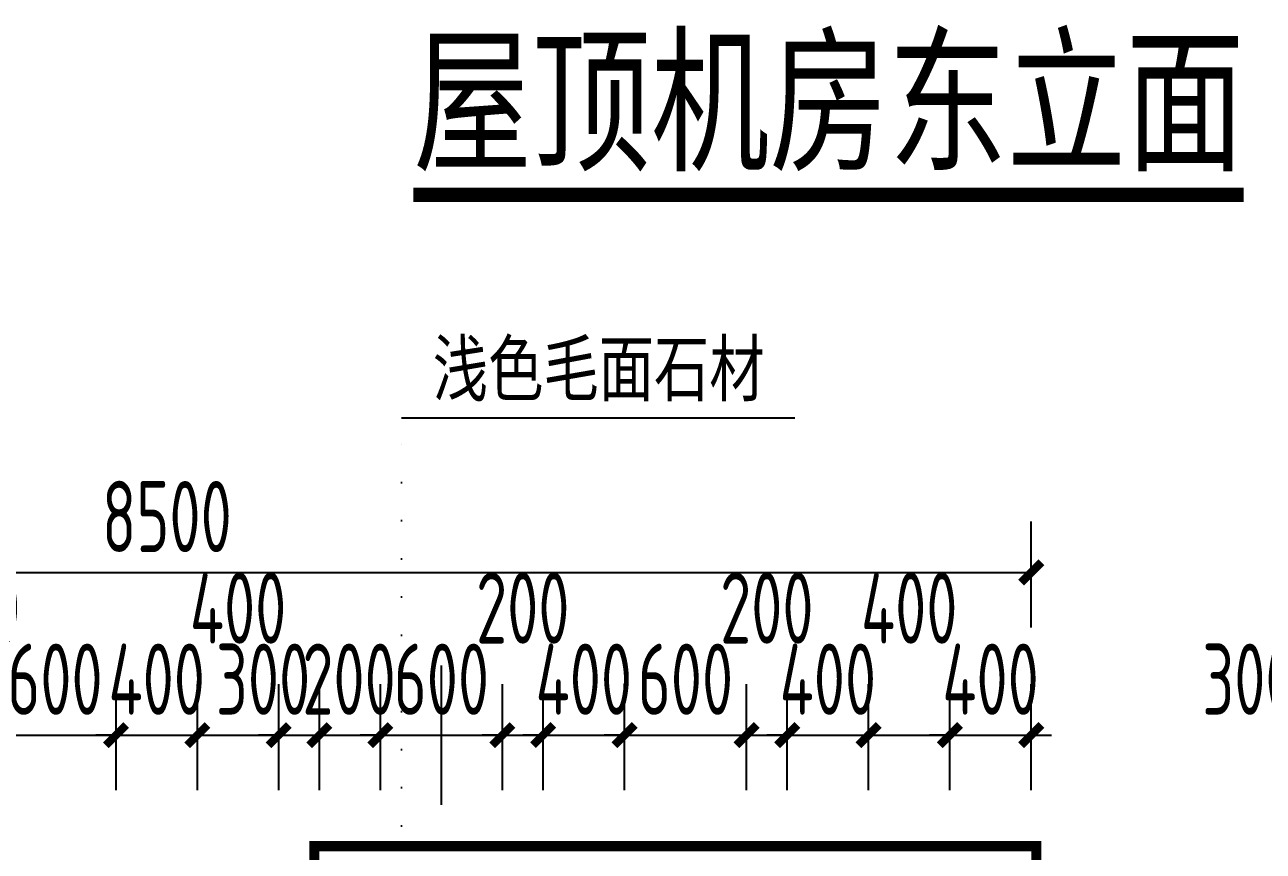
# Model space of a CAD drawing. Extents: x -863035 to 270371, y -8918 to 240488.
# Drawn here: x -247426 to -241337, y 44718 to 48783 of the extents above; entities that cross this region are included whole.
import ezdxf

# ---------------------------------------------------------------- set-up
doc = ezdxf.new("R2010")
doc.units = 0
doc.header["$LTSCALE"] = 1000
doc.header["$MEASUREMENT"] = 0
doc.linetypes.add('DOT2', pattern=[0.125, 0, -0.125])
doc.linetypes.add('DOTE', pattern=[2.42, 2, -0.2, 0.02, -0.2])
for name, color, linetype in [('01-标注_尺寸', 124, 'Continuous'), ('01-标注_符号', 200, 'Continuous'), ('02-TEXT_标注', 130, 'Continuous'), ('A_AXIS-轴线', 36, 'Continuous'), ('DIM_SYMB', 3, 'Continuous'), ('E-立面轮廓', 241, 'Continuous')]:
    doc.layers.add(name, color=color, linetype=linetype)
doc.styles.add('_TCH_DIM_T3', font='ROS1', dxfattribs={"width": 0.75, "bigfont": 'JD'})
doc.styles.add('_TCH_LABEL', font='', dxfattribs={"width": 0.75})
doc.styles.add('logo-3', font='', dxfattribs={"width": 0.8})
doc.styles.get("Standard").update_dxf_attribs({"font": 'STXIHEI.TTF', "width": 0.75})
doc.styles.get('_TCH_LABEL').set_extended_font_data('SimSun')
doc.styles.get('logo-3').set_extended_font_data('SimSun')
doc.dimstyles.new('_TCH_ARCH&&100', dxfattribs={"dimtxt": 350, "dimasz": 100, "dimexe": 250, "dimexo": 300, "dimgap": 100, "dimtad": 1, "dimdec": 0, "dimzin": 0, "dimdsep": 46, "dimtxsty": '_TCH_DIM_T3', "dimblk": 'ARCHTICK', "dimcen": 0.09, "dimclrt": 7, "dimazin": 2, "dimtfac": 1, "dimtdec": 0, "dimtix": 1, "dimtmove": 2, "dimatfit": 3, "dimfxl": 0, "dimtolj": 1, "dimtzin": 0, "dimarcsym": 0})
doc.dimstyles.new('副本 ISO-1', dxfattribs={"dimtxt": 2.5, "dimasz": 1.5, "dimexe": 1.25, "dimexo": 0.625, "dimtad": 1, "dimdec": 0, "dimtxsty": 'logo-3', "dimblk": 'ARCHTICK', "dimcen": 2.5, "dimdle": 1, "dimadec": 0, "dimazin": 0, "dimtfac": 1, "dimtdec": 0, "dimtix": 1, "dimtmove": 0, "dimatfit": 3, "dimldrblk": 'AR', "dimfxl": 0, "dimarcsym": 0})

# ---------------------------------------------------------------- blocks, each defined once
blk = doc.blocks.new('_ArchTick')
at = {"color": 0, "linetype": 'ByBlock', "const_width": 0.4}
blk.add_lwpolyline([(-0.5, -0.5), (0.5, 0.5)], dxfattribs=at)
blk = doc.blocks.new('*X7')
at = {"color": 0}
for p, q in [((-1012.3036, 1692.7141), (-1012.3036, 1692.7306)), ((-1012.3035, 1692.7307), (-1012.2918, 1692.7307)), ((-1012.3026, 1692.7131), (-1012.3026, 1692.7316)), ((-1012.3025, 1692.7317), (-1012.2928, 1692.7317)), ((-1012.3016, 1692.7121), (-1012.3016, 1692.7326)), ((-1012.3015, 1692.7327), (-1012.2938, 1692.7327)), ((-1012.3006, 1692.7111), (-1012.3006, 1692.7336)), ((-1012.3005, 1692.7337), (-1012.2948, 1692.7337)), ((-1012.2996, 1692.7101), (-1012.2996, 1692.7346)), ((-1012.2995, 1692.7347), (-1012.2958, 1692.7347)), ((-1012.2986, 1692.7091), (-1012.2986, 1692.7356)), ((-1012.2985, 1692.7357), (-1012.2968, 1692.7357)), ((-1012.2976, 1692.7081), (-1012.2976, 1692.7364)), ((-1012.2966, 1692.7071), (-1012.2966, 1692.7354)), ((-1012.2956, 1692.7061), (-1012.2956, 1692.7344)), ((-1012.2946, 1692.7051), (-1012.2946, 1692.7334)), ((-1012.2936, 1692.7041), (-1012.2936, 1692.7324)), ((-1012.2926, 1692.7031), (-1012.2926, 1692.7314)), ((-1012.2916, 1692.7021), (-1012.2916, 1692.7304)), ((-1012.3116, 1692.7221), (-1012.3116, 1692.7226)), ((-1012.3115, 1692.7227), (-1012.2838, 1692.7227)), ((-1012.3111, 1692.7217), (-1012.2828, 1692.7217)), ((-1012.3106, 1692.7211), (-1012.3106, 1692.7236)), ((-1012.3105, 1692.7237), (-1012.2848, 1692.7237)), ((-1012.3101, 1692.7207), (-1012.2818, 1692.7207)), ((-1012.3096, 1692.7201), (-1012.3096, 1692.7246)), ((-1012.3095, 1692.7247), (-1012.2858, 1692.7247)), ((-1012.3091, 1692.7197), (-1012.2808, 1692.7197)), ((-1012.3086, 1692.7191), (-1012.3086, 1692.7256)), ((-1012.3085, 1692.7257), (-1012.2868, 1692.7257)), ((-1012.3081, 1692.7187), (-1012.2798, 1692.7187)), ((-1012.3076, 1692.7181), (-1012.3076, 1692.7266)), ((-1012.3075, 1692.7267), (-1012.2878, 1692.7267)), ((-1012.3071, 1692.7177), (-1012.2788, 1692.7177)), ((-1012.3066, 1692.7171), (-1012.3066, 1692.7276)), ((-1012.3065, 1692.7277), (-1012.2888, 1692.7277)), ((-1012.3061, 1692.7167), (-1012.2778, 1692.7167)), ((-1012.3056, 1692.7161), (-1012.3056, 1692.7286)), ((-1012.3055, 1692.7287), (-1012.2898, 1692.7287)), ((-1012.3051, 1692.7157), (-1012.2768, 1692.7157)), ((-1012.3046, 1692.7151), (-1012.3046, 1692.7296)), ((-1012.3045, 1692.7297), (-1012.2908, 1692.7297)), ((-1012.3041, 1692.7147), (-1012.2758, 1692.7147)), ((-1012.3031, 1692.7137), (-1012.2748, 1692.7137)), ((-1012.3021, 1692.7127), (-1012.2738, 1692.7127)), ((-1012.3011, 1692.7117), (-1012.2728, 1692.7117)), ((-1012.3001, 1692.7107), (-1012.2718, 1692.7107)), ((-1012.2991, 1692.7097), (-1012.2708, 1692.7097)), ((-1012.2981, 1692.7087), (-1012.2698, 1692.7087)), ((-1012.2971, 1692.7077), (-1012.2688, 1692.7077)), ((-1012.2961, 1692.7067), (-1012.2678, 1692.7067)), ((-1012.2951, 1692.7057), (-1012.2668, 1692.7057)), ((-1012.2941, 1692.7047), (-1012.2658, 1692.7047)), ((-1012.2931, 1692.7037), (-1012.2648, 1692.7037)), ((-1012.2921, 1692.7027), (-1012.2638, 1692.7027)), ((-1012.2911, 1692.7017), (-1012.2628, 1692.7017)), ((-1012.2906, 1692.7011), (-1012.2906, 1692.7294)), ((-1012.2901, 1692.7007), (-1012.2618, 1692.7007)), ((-1012.2896, 1692.7001), (-1012.2896, 1692.7284)), ((-1012.2891, 1692.6997), (-1012.2608, 1692.6997)), ((-1012.2886, 1692.6991), (-1012.2886, 1692.7274)), ((-1012.2881, 1692.6987), (-1012.2598, 1692.6987)), ((-1012.2876, 1692.6981), (-1012.2876, 1692.7264)), ((-1012.2871, 1692.6977), (-1012.2588, 1692.6977)), ((-1012.2866, 1692.6971), (-1012.2866, 1692.7254)), ((-1012.2861, 1692.6967), (-1012.2578, 1692.6967)), ((-1012.2856, 1692.6961), (-1012.2856, 1692.7244)), ((-1012.2851, 1692.6957), (-1012.2568, 1692.6957)), ((-1012.2846, 1692.6951), (-1012.2846, 1692.7234)), ((-1012.2841, 1692.6947), (-1012.2558, 1692.6947)), ((-1012.2836, 1692.6941), (-1012.2836, 1692.7224)), ((-1012.2831, 1692.6937), (-1012.2548, 1692.6937)), ((-1012.2826, 1692.6931), (-1012.2826, 1692.7214)), ((-1012.2816, 1692.6921), (-1012.2816, 1692.7204)), ((-1012.2806, 1692.6911), (-1012.2806, 1692.7194)), ((-1012.2796, 1692.6901), (-1012.2796, 1692.7184)), ((-1012.2786, 1692.6891), (-1012.2786, 1692.7174)), ((-1012.2776, 1692.6881), (-1012.2776, 1692.7164)), ((-1012.2766, 1692.6871), (-1012.2766, 1692.7154)), ((-1012.2756, 1692.6861), (-1012.2756, 1692.7144)), ((-1012.2746, 1692.6851), (-1012.2746, 1692.7134)), ((-1012.2736, 1692.6841), (-1012.2736, 1692.7124)), ((-1012.2726, 1692.6831), (-1012.2726, 1692.7114)), ((-1012.2716, 1692.6821), (-1012.2716, 1692.7104)), ((-1012.2706, 1692.6811), (-1012.2706, 1692.7094)), ((-1012.2696, 1692.6801), (-1012.2696, 1692.7084)), ((-1012.2686, 1692.6791), (-1012.2686, 1692.7074)), ((-1012.2676, 1692.6781), (-1012.2676, 1692.7064)), ((-1012.2666, 1692.6771), (-1012.2666, 1692.7054)), ((-1012.2656, 1692.6761), (-1012.2656, 1692.7044)), ((-1012.2646, 1692.6751), (-1012.2646, 1692.7034)), ((-1012.2636, 1692.6741), (-1012.2636, 1692.7024)), ((-1012.2626, 1692.6731), (-1012.2626, 1692.7014)), ((-1012.2616, 1692.6721), (-1012.2616, 1692.7004)), ((-1012.2606, 1692.6711), (-1012.2606, 1692.6994)), ((-1012.2596, 1692.6701), (-1012.2596, 1692.6984)), ((-1012.2586, 1692.6424), (-1012.2586, 1692.6974)), ((-1012.2576, 1692.6434), (-1012.2576, 1692.6964)), ((-1012.2566, 1692.6444), (-1012.2566, 1692.6954)), ((-1012.2556, 1692.6454), (-1012.2556, 1692.6944)), ((-1012.2546, 1692.6464), (-1012.2546, 1692.6934)), ((-1012.2821, 1692.6927), (-1012.2538, 1692.6927)), ((-1012.2811, 1692.6917), (-1012.2528, 1692.6917)), ((-1012.2801, 1692.6907), (-1012.2518, 1692.6907)), ((-1012.2791, 1692.6897), (-1012.2508, 1692.6897)), ((-1012.2781, 1692.6887), (-1012.2498, 1692.6887)), ((-1012.2771, 1692.6877), (-1012.2488, 1692.6877)), ((-1012.2761, 1692.6867), (-1012.2478, 1692.6867)), ((-1012.2751, 1692.6857), (-1012.2468, 1692.6857)), ((-1012.2741, 1692.6847), (-1012.2458, 1692.6847)), ((-1012.2736, 1692.6557), (-1012.2453, 1692.6557)), ((-1012.2736, 1692.6274), (-1012.2736, 1692.6557)), ((-1012.2731, 1692.6837), (-1012.2448, 1692.6837)), ((-1012.2726, 1692.6567), (-1012.2443, 1692.6567)), ((-1012.2726, 1692.6284), (-1012.2726, 1692.6567)), ((-1012.2721, 1692.6827), (-1012.2438, 1692.6827)), ((-1012.2716, 1692.6577), (-1012.2433, 1692.6577)), ((-1012.2716, 1692.6294), (-1012.2716, 1692.6577)), ((-1012.2711, 1692.6817), (-1012.2428, 1692.6817)), ((-1012.2706, 1692.6587), (-1012.2423, 1692.6587)), ((-1012.2706, 1692.6304), (-1012.2706, 1692.6587)), ((-1012.2701, 1692.6807), (-1012.2418, 1692.6807)), ((-1012.2696, 1692.6597), (-1012.2413, 1692.6597)), ((-1012.2696, 1692.6314), (-1012.2696, 1692.6597)), ((-1012.2691, 1692.6797), (-1012.2408, 1692.6797)), ((-1012.2686, 1692.6607), (-1012.2403, 1692.6607)), ((-1012.2686, 1692.6324), (-1012.2686, 1692.6607)), ((-1012.2681, 1692.6787), (-1012.2398, 1692.6787)), ((-1012.2676, 1692.6617), (-1012.2393, 1692.6617)), ((-1012.2676, 1692.6334), (-1012.2676, 1692.6617)), ((-1012.2671, 1692.6777), (-1012.2388, 1692.6777)), ((-1012.2666, 1692.6627), (-1012.2383, 1692.6627)), ((-1012.2666, 1692.6344), (-1012.2666, 1692.6627)), ((-1012.2661, 1692.6767), (-1012.2378, 1692.6767)), ((-1012.2656, 1692.6637), (-1012.2373, 1692.6637)), ((-1012.2656, 1692.6354), (-1012.2656, 1692.6637)), ((-1012.2651, 1692.6757), (-1012.2368, 1692.6757)), ((-1012.2646, 1692.6647), (-1012.2363, 1692.6647)), ((-1012.2646, 1692.6364), (-1012.2646, 1692.6647)), ((-1012.2641, 1692.6747), (-1012.2358, 1692.6747)), ((-1012.2636, 1692.6657), (-1012.2353, 1692.6657)), ((-1012.2636, 1692.6374), (-1012.2636, 1692.6657)), ((-1012.2631, 1692.6737), (-1012.2348, 1692.6737)), ((-1012.2626, 1692.6667), (-1012.2343, 1692.6667)), ((-1012.2626, 1692.6384), (-1012.2626, 1692.6667)), ((-1012.2621, 1692.6727), (-1012.2338, 1692.6727)), ((-1012.2616, 1692.6677), (-1012.2333, 1692.6677)), ((-1012.2616, 1692.6394), (-1012.2616, 1692.6677)), ((-1012.2611, 1692.6717), (-1012.2328, 1692.6717)), ((-1012.2606, 1692.6687), (-1012.2323, 1692.6687)), ((-1012.2606, 1692.6404), (-1012.2606, 1692.6687)), ((-1012.2601, 1692.6707), (-1012.2318, 1692.6707)), ((-1012.2596, 1692.6697), (-1012.2313, 1692.6697)), ((-1012.2596, 1692.6414), (-1012.2596, 1692.6697)), ((-1012.2536, 1692.6474), (-1012.2536, 1692.6924)), ((-1012.2526, 1692.6484), (-1012.2526, 1692.6914)), ((-1012.2516, 1692.6494), (-1012.2516, 1692.6904)), ((-1012.2506, 1692.6504), (-1012.2506, 1692.6894)), ((-1012.2496, 1692.6514), (-1012.2496, 1692.6884)), ((-1012.2486, 1692.6524), (-1012.2486, 1692.6874)), ((-1012.2476, 1692.6534), (-1012.2476, 1692.6864)), ((-1012.2466, 1692.6544), (-1012.2466, 1692.6854)), ((-1012.2456, 1692.6554), (-1012.2456, 1692.6844)), ((-1012.2446, 1692.6564), (-1012.2446, 1692.6834)), ((-1012.2436, 1692.6574), (-1012.2436, 1692.6824)), ((-1012.2426, 1692.6584), (-1012.2426, 1692.6814)), ((-1012.2416, 1692.6594), (-1012.2416, 1692.6804)), ((-1012.2406, 1692.6604), (-1012.2406, 1692.6794)), ((-1012.2396, 1692.6614), (-1012.2396, 1692.6784)), ((-1012.2386, 1692.6624), (-1012.2386, 1692.6774)), ((-1012.2376, 1692.6634), (-1012.2376, 1692.6764)), ((-1012.2366, 1692.6644), (-1012.2366, 1692.6754)), ((-1012.2356, 1692.6654), (-1012.2356, 1692.6744)), ((-1012.2346, 1692.6664), (-1012.2346, 1692.6734)), ((-1012.2336, 1692.6674), (-1012.2336, 1692.6724)), ((-1012.2326, 1692.6684), (-1012.2326, 1692.6714)), ((-1012.2316, 1692.6694), (-1012.2316, 1692.6704)), ((-1012.3116, 1692.6177), (-1012.2833, 1692.6177)), ((-1012.3116, 1692.6172), (-1012.3116, 1692.6177)), ((-1012.3106, 1692.6187), (-1012.2823, 1692.6187)), ((-1012.3106, 1692.6162), (-1012.3106, 1692.6187)), ((-1012.3096, 1692.6197), (-1012.2813, 1692.6197)), ((-1012.3096, 1692.6152), (-1012.3096, 1692.6197)), ((-1012.3086, 1692.6207), (-1012.2803, 1692.6207)), ((-1012.3086, 1692.6142), (-1012.3086, 1692.6207)), ((-1012.3076, 1692.6217), (-1012.2793, 1692.6217)), ((-1012.3076, 1692.6132), (-1012.3076, 1692.6217)), ((-1012.3066, 1692.6227), (-1012.2783, 1692.6227)), ((-1012.3066, 1692.6122), (-1012.3066, 1692.6227)), ((-1012.3056, 1692.6237), (-1012.2773, 1692.6237)), ((-1012.3056, 1692.6112), (-1012.3056, 1692.6237)), ((-1012.3046, 1692.6247), (-1012.2763, 1692.6247)), ((-1012.3046, 1692.6102), (-1012.3046, 1692.6247)), ((-1012.3036, 1692.6257), (-1012.2753, 1692.6257)), ((-1012.3036, 1692.6092), (-1012.3036, 1692.6257)), ((-1012.3026, 1692.6267), (-1012.2743, 1692.6267)), ((-1012.3026, 1692.6082), (-1012.3026, 1692.6267)), ((-1012.3016, 1692.6277), (-1012.2733, 1692.6277)), ((-1012.3016, 1692.6072), (-1012.3016, 1692.6277)), ((-1012.3006, 1692.6287), (-1012.2723, 1692.6287)), ((-1012.3006, 1692.6062), (-1012.3006, 1692.6287)), ((-1012.2996, 1692.6297), (-1012.2713, 1692.6297)), ((-1012.2996, 1692.6052), (-1012.2996, 1692.6297)), ((-1012.2986, 1692.6307), (-1012.2703, 1692.6307)), ((-1012.2986, 1692.6042), (-1012.2986, 1692.6307)), ((-1012.2976, 1692.6317), (-1012.2693, 1692.6317)), ((-1012.2976, 1692.6034), (-1012.2976, 1692.6317)), ((-1012.2966, 1692.6327), (-1012.2683, 1692.6327)), ((-1012.2966, 1692.6044), (-1012.2966, 1692.6327)), ((-1012.2956, 1692.6337), (-1012.2673, 1692.6337)), ((-1012.2956, 1692.6054), (-1012.2956, 1692.6337)), ((-1012.2946, 1692.6347), (-1012.2663, 1692.6347)), ((-1012.2946, 1692.6064), (-1012.2946, 1692.6347)), ((-1012.2936, 1692.6357), (-1012.2653, 1692.6357)), ((-1012.2936, 1692.6074), (-1012.2936, 1692.6357)), ((-1012.2926, 1692.6367), (-1012.2643, 1692.6367)), ((-1012.2926, 1692.6084), (-1012.2926, 1692.6367)), ((-1012.2916, 1692.6377), (-1012.2633, 1692.6377)), ((-1012.2916, 1692.6094), (-1012.2916, 1692.6377)), ((-1012.2906, 1692.6387), (-1012.2623, 1692.6387)), ((-1012.2906, 1692.6104), (-1012.2906, 1692.6387)), ((-1012.2896, 1692.6397), (-1012.2613, 1692.6397)), ((-1012.2896, 1692.6114), (-1012.2896, 1692.6397)), ((-1012.2886, 1692.6407), (-1012.2603, 1692.6407)), ((-1012.2886, 1692.6124), (-1012.2886, 1692.6407)), ((-1012.2876, 1692.6417), (-1012.2593, 1692.6417)), ((-1012.2876, 1692.6134), (-1012.2876, 1692.6417)), ((-1012.2866, 1692.6427), (-1012.2583, 1692.6427)), ((-1012.2866, 1692.6144), (-1012.2866, 1692.6427)), ((-1012.2856, 1692.6437), (-1012.2573, 1692.6437)), ((-1012.2856, 1692.6154), (-1012.2856, 1692.6437)), ((-1012.2846, 1692.6447), (-1012.2563, 1692.6447)), ((-1012.2846, 1692.6164), (-1012.2846, 1692.6447)), ((-1012.2836, 1692.6457), (-1012.2553, 1692.6457)), ((-1012.2836, 1692.6174), (-1012.2836, 1692.6457)), ((-1012.2826, 1692.6467), (-1012.2543, 1692.6467)), ((-1012.2826, 1692.6184), (-1012.2826, 1692.6467)), ((-1012.2816, 1692.6477), (-1012.2533, 1692.6477)), ((-1012.2816, 1692.6194), (-1012.2816, 1692.6477)), ((-1012.2806, 1692.6487), (-1012.2523, 1692.6487)), ((-1012.2806, 1692.6204), (-1012.2806, 1692.6487)), ((-1012.2796, 1692.6497), (-1012.2513, 1692.6497)), ((-1012.2796, 1692.6214), (-1012.2796, 1692.6497)), ((-1012.2786, 1692.6507), (-1012.2503, 1692.6507)), ((-1012.2786, 1692.6224), (-1012.2786, 1692.6507)), ((-1012.2776, 1692.6517), (-1012.2493, 1692.6517)), ((-1012.2776, 1692.6234), (-1012.2776, 1692.6517)), ((-1012.2766, 1692.6527), (-1012.2483, 1692.6527)), ((-1012.2766, 1692.6244), (-1012.2766, 1692.6527)), ((-1012.2756, 1692.6537), (-1012.2473, 1692.6537)), ((-1012.2756, 1692.6254), (-1012.2756, 1692.6537)), ((-1012.2746, 1692.6547), (-1012.2463, 1692.6547)), ((-1012.2746, 1692.6264), (-1012.2746, 1692.6547)), ((-1012.3111, 1692.6167), (-1012.2843, 1692.6167)), ((-1012.3101, 1692.6157), (-1012.2853, 1692.6157)), ((-1012.3091, 1692.6147), (-1012.2863, 1692.6147)), ((-1012.3081, 1692.6137), (-1012.2873, 1692.6137)), ((-1012.3071, 1692.6127), (-1012.2883, 1692.6127)), ((-1012.3061, 1692.6117), (-1012.2893, 1692.6117)), ((-1012.3051, 1692.6107), (-1012.2903, 1692.6107)), ((-1012.3041, 1692.6097), (-1012.2913, 1692.6097)), ((-1012.3031, 1692.6087), (-1012.2923, 1692.6087)), ((-1012.3021, 1692.6077), (-1012.2933, 1692.6077)), ((-1012.3011, 1692.6067), (-1012.2943, 1692.6067)), ((-1012.3001, 1692.6057), (-1012.2953, 1692.6057)), ((-1012.2991, 1692.6047), (-1012.2963, 1692.6047)), ((-1012.2981, 1692.6037), (-1012.2973, 1692.6037))]:
    blk.add_line(p, q, dxfattribs=at)
blk = doc.blocks.new('A-ARROW')
blk.add_lwpolyline([(0.0808, 0.0525), (0.0666, 0.0666), (0, 0), (0.0666, -0.0666), (0.0808, -0.0525), (0.0283, 0)], close=True)
at = {"rotation": 180}
blk.add_blockref('*X7', (-1012.2311, 1692.6699), dxfattribs=at)
blk = doc.blocks.new('AR')
at = {"xscale": -21.59999999986031, "yscale": 21.59999999999127, "zscale": 21.6, "rotation": 359.9999997162888}
blk.add_blockref('A-ARROW', (0.002, -0.002), dxfattribs=at)
blk = doc.blocks.new('*D846')
at = {"layer": '01-标注_尺寸', "color": 0, "lineweight": -2, "transparency": 16777216}
for p, q in [((-247777.4, 45018.3), (-247777.4, 45539.4)), ((-247577.4, 45018.3), (-247577.4, 45539.4)), ((-247777.4, 45289.4), (-247877.4, 45289.4)), ((-247777.4, 45289.4), (-247577.4, 45289.4)), ((-247577.4, 45289.4), (-247477.4, 45289.4))]:
    blk.add_line(p, q, dxfattribs=at)
at = {"layer": 'Defpoints', "color": 0, "transparency": 16777216}
for p in [(-247577.4, 45289.4), (-247777.4, 44718.3), (-247577.4, 44718.3)]:
    blk.add_point(p, dxfattribs=at)
at = {"layer": '01-标注_尺寸', "color": 0, "lineweight": -2, "transparency": 16777216, "xscale": 100, "yscale": 100, "zscale": 100}
blk.add_blockref('_ArchTick', (-247777.4, 45289.4), dxfattribs=at)
at = {"layer": '01-标注_尺寸', "color": 0, "lineweight": -2, "transparency": 16777216, "xscale": 100, "yscale": 100, "zscale": 100, "rotation": 180}
blk.add_blockref('_ArchTick', (-247577.4, 45289.4), dxfattribs=at)
at = {"layer": '01-标注_尺寸', "color": 7, "transparency": 16777216, "insert": (-247677.4, 45914.4), "char_height": 350, "attachment_point": 5, "style": '_TCH_DIM_T3'}
blk.add_mtext('\\A1;200', dxfattribs=at)
blk = doc.blocks.new('*D847')
at = {"layer": '01-标注_尺寸', "color": 0, "lineweight": -2, "transparency": 16777216}
for p, q in [((-247577.4, 45018.3), (-247577.4, 45539.4)), ((-246977.4, 45018.3), (-246977.4, 45539.4)), ((-247577.4, 45289.4), (-247677.4, 45289.4)), ((-247577.4, 45289.4), (-246977.4, 45289.4)), ((-246977.4, 45289.4), (-246877.4, 45289.4))]:
    blk.add_line(p, q, dxfattribs=at)
at = {"layer": 'Defpoints', "color": 0, "transparency": 16777216}
for p in [(-246977.4, 45289.4), (-247577.4, 44718.3), (-246977.4, 44718.3)]:
    blk.add_point(p, dxfattribs=at)
at = {"layer": '01-标注_尺寸', "color": 0, "lineweight": -2, "transparency": 16777216, "xscale": 100, "yscale": 100, "zscale": 100}
blk.add_blockref('_ArchTick', (-247577.4, 45289.4), dxfattribs=at)
at = {"layer": '01-标注_尺寸', "color": 0, "lineweight": -2, "transparency": 16777216, "xscale": 100, "yscale": 100, "zscale": 100, "rotation": 180}
blk.add_blockref('_ArchTick', (-246977.4, 45289.4), dxfattribs=at)
at = {"layer": '01-标注_尺寸', "color": 7, "transparency": 16777216, "insert": (-247277.4, 45564.4), "char_height": 350, "attachment_point": 5, "style": '_TCH_DIM_T3'}
blk.add_mtext('\\A1;600', dxfattribs=at)
blk = doc.blocks.new('*D848')
at = {"layer": '01-标注_尺寸', "color": 0, "lineweight": -2, "transparency": 16777216}
for p, q in [((-246977.4, 45018.3), (-246977.4, 45539.4)), ((-246577.4, 45018.3), (-246577.4, 45539.4)), ((-246977.4, 45289.4), (-247077.4, 45289.4)), ((-246977.4, 45289.4), (-246577.4, 45289.4)), ((-246577.4, 45289.4), (-246477.4, 45289.4))]:
    blk.add_line(p, q, dxfattribs=at)
at = {"layer": 'Defpoints', "color": 0, "transparency": 16777216}
for p in [(-246577.4, 45289.4), (-246977.4, 44718.3), (-246577.4, 44718.3)]:
    blk.add_point(p, dxfattribs=at)
at = {"layer": '01-标注_尺寸', "color": 0, "lineweight": -2, "transparency": 16777216, "xscale": 100, "yscale": 100, "zscale": 100}
blk.add_blockref('_ArchTick', (-246977.4, 45289.4), dxfattribs=at)
at = {"layer": '01-标注_尺寸', "color": 0, "lineweight": -2, "transparency": 16777216, "xscale": 100, "yscale": 100, "zscale": 100, "rotation": 180}
blk.add_blockref('_ArchTick', (-246577.4, 45289.4), dxfattribs=at)
at = {"layer": '01-标注_尺寸', "color": 7, "transparency": 16777216, "insert": (-246777.4, 45564.4), "char_height": 350, "attachment_point": 5, "style": '_TCH_DIM_T3'}
blk.add_mtext('\\A1;400', dxfattribs=at)
blk = doc.blocks.new('*D849')
at = {"layer": '01-标注_尺寸', "color": 0, "lineweight": -2, "transparency": 16777216}
for p, q in [((-246577.4, 45018.3), (-246577.4, 45539.4)), ((-246177.4, 45018.3), (-246177.4, 45539.4)), ((-246577.4, 45289.4), (-246177.4, 45289.4))]:
    blk.add_line(p, q, dxfattribs=at)
at = {"layer": 'Defpoints', "color": 0, "transparency": 16777216}
for p in [(-246177.4, 45289.4), (-246577.4, 44718.3), (-246177.4, 44718.3)]:
    blk.add_point(p, dxfattribs=at)
at = {"layer": '01-标注_尺寸', "color": 0, "lineweight": -2, "transparency": 16777216, "xscale": 100, "yscale": 100, "zscale": 100, "rotation": 180}
blk.add_blockref('_ArchTick', (-246577.4, 45289.4), dxfattribs=at)
at = {"layer": '01-标注_尺寸', "color": 0, "lineweight": -2, "transparency": 16777216, "xscale": 100, "yscale": 100, "zscale": 100}
blk.add_blockref('_ArchTick', (-246177.4, 45289.4), dxfattribs=at)
at = {"layer": '01-标注_尺寸', "color": 7, "transparency": 16777216, "insert": (-246377.4, 45914.4), "char_height": 350, "attachment_point": 5, "style": '_TCH_DIM_T3'}
blk.add_mtext('\\A1;400', dxfattribs=at)
blk = doc.blocks.new('*D850')
at = {"layer": '01-标注_尺寸', "color": 0, "lineweight": -2, "transparency": 16777216}
for p, q in [((-246177.4, 45018.3), (-246177.4, 45539.4)), ((-245977.4, 45018.3), (-245977.4, 45539.4)), ((-246177.4, 45289.4), (-246277.4, 45289.4)), ((-246177.4, 45289.4), (-245977.4, 45289.4)), ((-245977.4, 45289.4), (-245877.4, 45289.4))]:
    blk.add_line(p, q, dxfattribs=at)
at = {"layer": 'Defpoints', "color": 0, "transparency": 16777216}
for p in [(-245977.4, 45289.4), (-246177.4, 44718.3), (-245977.4, 44718.3)]:
    blk.add_point(p, dxfattribs=at)
at = {"layer": '01-标注_尺寸', "color": 0, "lineweight": -2, "transparency": 16777216, "xscale": 100, "yscale": 100, "zscale": 100}
blk.add_blockref('_ArchTick', (-246177.4, 45289.4), dxfattribs=at)
at = {"layer": '01-标注_尺寸', "color": 0, "lineweight": -2, "transparency": 16777216, "xscale": 100, "yscale": 100, "zscale": 100, "rotation": 180}
blk.add_blockref('_ArchTick', (-245977.4, 45289.4), dxfattribs=at)
at = {"layer": '01-标注_尺寸', "color": 7, "transparency": 16777216, "insert": (-245831.6, 45564.4), "char_height": 350, "attachment_point": 5, "style": '_TCH_DIM_T3'}
blk.add_mtext('\\A1;200', dxfattribs=at)
blk = doc.blocks.new('*D851')
at = {"layer": '01-标注_尺寸', "color": 0, "lineweight": -2, "transparency": 16777216}
for p, q in [((-245977.4, 45018.3), (-245977.4, 45539.4)), ((-245677.4, 45018.3), (-245677.4, 45539.4)), ((-245977.4, 45289.4), (-245677.4, 45289.4))]:
    blk.add_line(p, q, dxfattribs=at)
at = {"layer": 'Defpoints', "color": 0, "transparency": 16777216}
for p in [(-245677.4, 45289.4), (-245977.4, 44718.3), (-245677.4, 44718.3)]:
    blk.add_point(p, dxfattribs=at)
at = {"layer": '01-标注_尺寸', "color": 0, "lineweight": -2, "transparency": 16777216, "xscale": 100, "yscale": 100, "zscale": 100, "rotation": 180}
blk.add_blockref('_ArchTick', (-245977.4, 45289.4), dxfattribs=at)
at = {"layer": '01-标注_尺寸', "color": 0, "lineweight": -2, "transparency": 16777216, "xscale": 100, "yscale": 100, "zscale": 100}
blk.add_blockref('_ArchTick', (-245677.4, 45289.4), dxfattribs=at)
at = {"layer": '01-标注_尺寸', "color": 7, "transparency": 16777216, "insert": (-246254.6, 45564.4), "char_height": 350, "attachment_point": 5, "style": '_TCH_DIM_T3'}
blk.add_mtext('\\A1;300', dxfattribs=at)
blk = doc.blocks.new('*D852')
at = {"layer": '01-标注_尺寸', "color": 0, "lineweight": -2, "transparency": 16777216}
for p, q in [((-245677.4, 45018.3), (-245677.4, 45539.4)), ((-245077.4, 45018.3), (-245077.4, 45539.4)), ((-245677.4, 45289.4), (-245777.4, 45289.4)), ((-245677.4, 45289.4), (-245077.4, 45289.4)), ((-245077.4, 45289.4), (-244977.4, 45289.4))]:
    blk.add_line(p, q, dxfattribs=at)
at = {"layer": 'Defpoints', "color": 0, "transparency": 16777216}
for p in [(-245077.4, 45289.4), (-245677.4, 44718.3), (-245077.4, 44718.3)]:
    blk.add_point(p, dxfattribs=at)
at = {"layer": '01-标注_尺寸', "color": 0, "lineweight": -2, "transparency": 16777216, "xscale": 100, "yscale": 100, "zscale": 100}
blk.add_blockref('_ArchTick', (-245677.4, 45289.4), dxfattribs=at)
at = {"layer": '01-标注_尺寸', "color": 0, "lineweight": -2, "transparency": 16777216, "xscale": 100, "yscale": 100, "zscale": 100, "rotation": 180}
blk.add_blockref('_ArchTick', (-245077.4, 45289.4), dxfattribs=at)
at = {"layer": '01-标注_尺寸', "color": 7, "transparency": 16777216, "insert": (-245377.4, 45564.4), "char_height": 350, "attachment_point": 5, "style": '_TCH_DIM_T3'}
blk.add_mtext('\\A1;600', dxfattribs=at)
blk = doc.blocks.new('*D853')
at = {"layer": '01-标注_尺寸', "color": 0, "lineweight": -2, "transparency": 16777216}
for p, q in [((-245077.4, 45018.3), (-245077.4, 45539.4)), ((-244877.4, 45018.3), (-244877.4, 45539.4)), ((-245077.4, 45289.4), (-245177.4, 45289.4)), ((-245077.4, 45289.4), (-244877.4, 45289.4)), ((-244877.4, 45289.4), (-244777.4, 45289.4))]:
    blk.add_line(p, q, dxfattribs=at)
at = {"layer": 'Defpoints', "color": 0, "transparency": 16777216}
for p in [(-244877.4, 45289.4), (-245077.4, 44718.3), (-244877.4, 44718.3)]:
    blk.add_point(p, dxfattribs=at)
at = {"layer": '01-标注_尺寸', "color": 0, "lineweight": -2, "transparency": 16777216, "xscale": 100, "yscale": 100, "zscale": 100}
blk.add_blockref('_ArchTick', (-245077.4, 45289.4), dxfattribs=at)
at = {"layer": '01-标注_尺寸', "color": 0, "lineweight": -2, "transparency": 16777216, "xscale": 100, "yscale": 100, "zscale": 100, "rotation": 180}
blk.add_blockref('_ArchTick', (-244877.4, 45289.4), dxfattribs=at)
at = {"layer": '01-标注_尺寸', "color": 7, "transparency": 16777216, "insert": (-244977.4, 45914.4), "char_height": 350, "attachment_point": 5, "style": '_TCH_DIM_T3'}
blk.add_mtext('\\A1;200', dxfattribs=at)
blk = doc.blocks.new('*D854')
at = {"layer": '01-标注_尺寸', "color": 0, "lineweight": -2, "transparency": 16777216}
for p, q in [((-244877.4, 45018.3), (-244877.4, 45539.4)), ((-244477.4, 45018.3), (-244477.4, 45539.4)), ((-244877.4, 45289.4), (-244977.4, 45289.4)), ((-244877.4, 45289.4), (-244477.4, 45289.4)), ((-244477.4, 45289.4), (-244377.4, 45289.4))]:
    blk.add_line(p, q, dxfattribs=at)
at = {"layer": 'Defpoints', "color": 0, "transparency": 16777216}
for p in [(-244477.4, 45289.4), (-244877.4, 44718.3), (-244477.4, 44718.3)]:
    blk.add_point(p, dxfattribs=at)
at = {"layer": '01-标注_尺寸', "color": 0, "lineweight": -2, "transparency": 16777216, "xscale": 100, "yscale": 100, "zscale": 100}
blk.add_blockref('_ArchTick', (-244877.4, 45289.4), dxfattribs=at)
at = {"layer": '01-标注_尺寸', "color": 0, "lineweight": -2, "transparency": 16777216, "xscale": 100, "yscale": 100, "zscale": 100, "rotation": 180}
blk.add_blockref('_ArchTick', (-244477.4, 45289.4), dxfattribs=at)
at = {"layer": '01-标注_尺寸', "color": 7, "transparency": 16777216, "insert": (-244677.4, 45564.4), "char_height": 350, "attachment_point": 5, "style": '_TCH_DIM_T3'}
blk.add_mtext('\\A1;400', dxfattribs=at)
blk = doc.blocks.new('*D855')
at = {"layer": '01-标注_尺寸', "color": 0, "lineweight": -2, "transparency": 16777216}
for p, q in [((-244477.4, 45018.3), (-244477.4, 45539.4)), ((-243877.4, 45018.3), (-243877.4, 45539.4)), ((-244477.4, 45289.4), (-244577.4, 45289.4)), ((-244477.4, 45289.4), (-243877.4, 45289.4)), ((-243877.4, 45289.4), (-243777.4, 45289.4))]:
    blk.add_line(p, q, dxfattribs=at)
at = {"layer": 'Defpoints', "color": 0, "transparency": 16777216}
for p in [(-243877.4, 45289.4), (-244477.4, 44718.3), (-243877.4, 44718.3)]:
    blk.add_point(p, dxfattribs=at)
at = {"layer": '01-标注_尺寸', "color": 0, "lineweight": -2, "transparency": 16777216, "xscale": 100, "yscale": 100, "zscale": 100}
blk.add_blockref('_ArchTick', (-244477.4, 45289.4), dxfattribs=at)
at = {"layer": '01-标注_尺寸', "color": 0, "lineweight": -2, "transparency": 16777216, "xscale": 100, "yscale": 100, "zscale": 100, "rotation": 180}
blk.add_blockref('_ArchTick', (-243877.4, 45289.4), dxfattribs=at)
at = {"layer": '01-标注_尺寸', "color": 7, "transparency": 16777216, "insert": (-244177.4, 45564.4), "char_height": 350, "attachment_point": 5, "style": '_TCH_DIM_T3'}
blk.add_mtext('\\A1;600', dxfattribs=at)
blk = doc.blocks.new('*D856')
at = {"layer": '01-标注_尺寸', "color": 0, "lineweight": -2, "transparency": 16777216}
for p, q in [((-243877.4, 45018.3), (-243877.4, 45539.4)), ((-243677.4, 45018.3), (-243677.4, 45539.4)), ((-243877.4, 45289.4), (-243677.4, 45289.4))]:
    blk.add_line(p, q, dxfattribs=at)
at = {"layer": 'Defpoints', "color": 0, "transparency": 16777216}
for p in [(-243677.4, 45289.4), (-243877.4, 44718.3), (-243677.4, 44718.3)]:
    blk.add_point(p, dxfattribs=at)
at = {"layer": '01-标注_尺寸', "color": 0, "lineweight": -2, "transparency": 16777216, "xscale": 100, "yscale": 100, "zscale": 100, "rotation": 180}
blk.add_blockref('_ArchTick', (-243877.4, 45289.4), dxfattribs=at)
at = {"layer": '01-标注_尺寸', "color": 0, "lineweight": -2, "transparency": 16777216, "xscale": 100, "yscale": 100, "zscale": 100}
blk.add_blockref('_ArchTick', (-243677.4, 45289.4), dxfattribs=at)
at = {"layer": '01-标注_尺寸', "color": 7, "transparency": 16777216, "insert": (-243777.4, 45914.4), "char_height": 350, "attachment_point": 5, "style": '_TCH_DIM_T3'}
blk.add_mtext('\\A1;200', dxfattribs=at)
blk = doc.blocks.new('*D857')
at = {"layer": '01-标注_尺寸', "color": 0, "lineweight": -2, "transparency": 16777216}
for p, q in [((-243677.4, 45018.3), (-243677.4, 45539.4)), ((-243277.4, 45018.3), (-243277.4, 45539.4)), ((-243677.4, 45289.4), (-243777.4, 45289.4)), ((-243677.4, 45289.4), (-243277.4, 45289.4)), ((-243277.4, 45289.4), (-243177.4, 45289.4))]:
    blk.add_line(p, q, dxfattribs=at)
at = {"layer": 'Defpoints', "color": 0, "transparency": 16777216}
for p in [(-243277.4, 45289.4), (-243677.4, 44718.3), (-243277.4, 44718.3)]:
    blk.add_point(p, dxfattribs=at)
at = {"layer": '01-标注_尺寸', "color": 0, "lineweight": -2, "transparency": 16777216, "xscale": 100, "yscale": 100, "zscale": 100}
blk.add_blockref('_ArchTick', (-243677.4, 45289.4), dxfattribs=at)
at = {"layer": '01-标注_尺寸', "color": 0, "lineweight": -2, "transparency": 16777216, "xscale": 100, "yscale": 100, "zscale": 100, "rotation": 180}
blk.add_blockref('_ArchTick', (-243277.4, 45289.4), dxfattribs=at)
at = {"layer": '01-标注_尺寸', "color": 7, "transparency": 16777216, "insert": (-243477.4, 45564.4), "char_height": 350, "attachment_point": 5, "style": '_TCH_DIM_T3'}
blk.add_mtext('\\A1;400', dxfattribs=at)
blk = doc.blocks.new('*D858')
at = {"layer": '01-标注_尺寸', "color": 0, "lineweight": -2, "transparency": 16777216}
for p, q in [((-243277.4, 45018.3), (-243277.4, 45539.4)), ((-242877.4, 45018.3), (-242877.4, 45539.4)), ((-243277.4, 45289.4), (-242877.4, 45289.4))]:
    blk.add_line(p, q, dxfattribs=at)
at = {"layer": 'Defpoints', "color": 0, "transparency": 16777216}
for p in [(-242877.4, 45289.4), (-243277.4, 44718.3), (-242877.4, 44718.3)]:
    blk.add_point(p, dxfattribs=at)
at = {"layer": '01-标注_尺寸', "color": 0, "lineweight": -2, "transparency": 16777216, "xscale": 100, "yscale": 100, "zscale": 100, "rotation": 180}
blk.add_blockref('_ArchTick', (-243277.4, 45289.4), dxfattribs=at)
at = {"layer": '01-标注_尺寸', "color": 0, "lineweight": -2, "transparency": 16777216, "xscale": 100, "yscale": 100, "zscale": 100}
blk.add_blockref('_ArchTick', (-242877.4, 45289.4), dxfattribs=at)
at = {"layer": '01-标注_尺寸', "color": 7, "transparency": 16777216, "insert": (-243077.4, 45914.4), "char_height": 350, "attachment_point": 5, "style": '_TCH_DIM_T3'}
blk.add_mtext('\\A1;400', dxfattribs=at)
blk = doc.blocks.new('*D859')
at = {"layer": '01-标注_尺寸', "color": 0, "lineweight": -2, "transparency": 16777216}
for p, q in [((-242877.4, 45018.3), (-242877.4, 45539.4)), ((-242477.4, 45018.3), (-242477.4, 45539.4)), ((-242877.4, 45289.4), (-242977.4, 45289.4)), ((-242877.4, 45289.4), (-242477.4, 45289.4)), ((-242477.4, 45289.4), (-242377.4, 45289.4))]:
    blk.add_line(p, q, dxfattribs=at)
at = {"layer": 'Defpoints', "color": 0, "transparency": 16777216}
for p in [(-242477.4, 45289.4), (-242877.4, 44718.3), (-242477.4, 44718.3)]:
    blk.add_point(p, dxfattribs=at)
at = {"layer": '01-标注_尺寸', "color": 0, "lineweight": -2, "transparency": 16777216, "xscale": 100, "yscale": 100, "zscale": 100}
blk.add_blockref('_ArchTick', (-242877.4, 45289.4), dxfattribs=at)
at = {"layer": '01-标注_尺寸', "color": 0, "lineweight": -2, "transparency": 16777216, "xscale": 100, "yscale": 100, "zscale": 100, "rotation": 180}
blk.add_blockref('_ArchTick', (-242477.4, 45289.4), dxfattribs=at)
at = {"layer": '01-标注_尺寸', "color": 7, "transparency": 16777216, "insert": (-242677.4, 45564.4), "char_height": 350, "attachment_point": 5, "style": '_TCH_DIM_T3'}
blk.add_mtext('\\A1;400', dxfattribs=at)
blk = doc.blocks.new('*D981')
at = {"layer": '01-标注_尺寸', "color": 0, "lineweight": -2, "transparency": 16777216}
for p, q in [((-250977.4, 45818.3), (-250977.4, 46339.4)), ((-242477.4, 45818.3), (-242477.4, 46339.4)), ((-250977.4, 46089.4), (-242477.4, 46089.4))]:
    blk.add_line(p, q, dxfattribs=at)
at = {"layer": 'Defpoints', "color": 0, "transparency": 16777216}
for p in [(-242477.4, 46089.4), (-250977.4, 45518.3), (-242477.4, 45518.3)]:
    blk.add_point(p, dxfattribs=at)
at = {"layer": '01-标注_尺寸', "color": 0, "lineweight": -2, "transparency": 16777216, "xscale": 100, "yscale": 100, "zscale": 100, "rotation": 180}
blk.add_blockref('_ArchTick', (-250977.4, 46089.4), dxfattribs=at)
at = {"layer": '01-标注_尺寸', "color": 0, "lineweight": -2, "transparency": 16777216, "xscale": 100, "yscale": 100, "zscale": 100}
blk.add_blockref('_ArchTick', (-242477.4, 46089.4), dxfattribs=at)
at = {"layer": '01-标注_尺寸', "color": 7, "transparency": 16777216, "insert": (-246727.4, 46364.4), "char_height": 350, "attachment_point": 5, "style": '_TCH_DIM_T3'}
blk.add_mtext('\\A1;8500', dxfattribs=at)
blk = doc.blocks.new('*D1059')
at = {"layer": '01-标注_尺寸', "color": 0, "lineweight": -2, "transparency": 16777216}
for p, q in [((-241127.4, 45018.3), (-241127.4, 45539.4)), ((-240827.4, 45018.3), (-240827.4, 45539.4)), ((-241127.4, 45289.4), (-240827.4, 45289.4))]:
    blk.add_line(p, q, dxfattribs=at)
at = {"layer": 'Defpoints', "color": 0, "transparency": 16777216}
for p in [(-240827.4, 45289.4), (-241127.4, 44718.3), (-240827.4, 44718.3)]:
    blk.add_point(p, dxfattribs=at)
at = {"layer": '01-标注_尺寸', "color": 0, "lineweight": -2, "transparency": 16777216, "xscale": 100, "yscale": 100, "zscale": 100, "rotation": 180}
blk.add_blockref('_ArchTick', (-241127.4, 45289.4), dxfattribs=at)
at = {"layer": '01-标注_尺寸', "color": 0, "lineweight": -2, "transparency": 16777216, "xscale": 100, "yscale": 100, "zscale": 100}
blk.add_blockref('_ArchTick', (-240827.4, 45289.4), dxfattribs=at)
at = {"layer": '01-标注_尺寸', "color": 7, "transparency": 16777216, "insert": (-241404.6, 45564.4), "char_height": 350, "attachment_point": 5, "style": '_TCH_DIM_T3'}
blk.add_mtext('\\A1;300', dxfattribs=at)

msp = doc.modelspace()

# ---------------------------------------------------------------- linework, layer by layer
at = {"layer": '01-标注_符号'}
msp.add_line((-245573.7, 46850.7), (-243639.1, 46850.7), dxfattribs=at)
at = {"layer": 'A_AXIS-轴线', "linetype": 'DOTE'}
msp.add_lwpolyline([(-245377.4, 40106.2), (-245377.4, 45632)], dxfattribs=at)
at = {"layer": 'DIM_SYMB', "const_width": 70}
msp.add_lwpolyline([(-245516, 47946.7), (-241433.4, 47946.7)], dxfattribs=at)
at = {"layer": 'E-立面轮廓', "const_width": 50}
msp.add_lwpolyline([(-246002.4, 40943.3), (-246002.4, 44743.3), (-242452.4, 44743.3), (-242452.4, 40943.3)], dxfattribs=at)

# ---------------------------------------------------------------- texts
at = {"layer": '02-TEXT_标注', "width": 0.75}
msp.add_text('屋顶机房东立面', height=570.85, dxfattribs=at).set_placement((-245516, 48124.5))
at = {"layer": '02-TEXT_标注', "style": '_TCH_LABEL', "width": 0.75}
msp.add_text('浅色毛面石材', height=265.82, dxfattribs=at).set_placement((-245419.9, 46960.1))

# ---------------------------------------------------------------- dimensions: what is measured, and where the dimension line sits
at = {"layer": '01-标注_尺寸'}
for p1, p2, picture, middle in [((-250977.4, 45518.3), (-242477.4, 45518.3), '*D981', (-246727.4, 46364.4)), ((-247577.4, 44718.3), (-246977.4, 44718.3), '*D847', (-247277.4, 45564.4)), ((-246977.4, 44718.3), (-246577.4, 44718.3), '*D848', (-246777.4, 45564.4)), ((-245677.4, 44718.3), (-245077.4, 44718.3), '*D852', (-245377.4, 45564.4)), ((-244877.4, 44718.3), (-244477.4, 44718.3), '*D854', (-244677.4, 45564.4)), ((-244477.4, 44718.3), (-243877.4, 44718.3), '*D855', (-244177.4, 45564.4)), ((-243677.4, 44718.3), (-243277.4, 44718.3), '*D857', (-243477.4, 45564.4)), ((-242877.4, 44718.3), (-242477.4, 44718.3), '*D859', (-242677.4, 45564.4))]:
    dim = msp.add_aligned_dim(p1=p1, p2=p2, distance=571.1, dimstyle='_TCH_ARCH&&100', dxfattribs=at)
    dim.commit()
    dim.dimension.update_dxf_attribs({"geometry": picture, "text_midpoint": middle})
for base, p1, p2, angle, picture, middle in [((-247577.4, 45289.4), (-247777.4, 44718.3), (-247577.4, 44718.3), 0, '*D846', (-247677.4, 45914.4)), ((-246177.4, 45289.4), (-246577.4, 44718.3), (-246177.4, 44718.3), 0, '*D849', (-246377.4, 45914.4)), ((-244877.4, 45289.4), (-245077.4, 44718.3), (-244877.4, 44718.3), 0, '*D853', (-244977.4, 45914.4)), ((-243677.4, 45289.4), (-243877.4, 44718.3), (-243677.4, 44718.3), 360, '*D856', (-243777.4, 45914.4)), ((-242877.4, 45289.4), (-243277.4, 44718.3), (-242877.4, 44718.3), 360, '*D858', (-243077.4, 45914.4)), ((-245677.4, 45289.4), (-245977.4, 44718.3), (-245677.4, 44718.3), 360, '*D851', (-246254.6, 45564.4)), ((-245977.4, 45289.4), (-246177.4, 44718.3), (-245977.4, 44718.3), 0, '*D850', (-245831.6, 45564.4)), ((-240827.4, 45289.4), (-241127.4, 44718.3), (-240827.4, 44718.3), 360, '*D1059', (-241404.6, 45564.4))]:
    dim = msp.add_linear_dim(base=base, p1=p1, p2=p2, angle=angle, dimstyle='_TCH_ARCH&&100', dxfattribs=at)
    dim.commit()
    dim.dimension.update_dxf_attribs({"geometry": picture, "text_midpoint": middle, "dimtype": 161})

# ---------------------------------------------------------------- leaders
at = {"layer": '01-标注_符号', "color": 51, "linetype": 'DOT2', "ltscale": 1.5}
msp.add_leader([(-245573.7, 44280.6), (-245573.7, 46850.7)], dimstyle='副本 ISO-1', override={"dimasz": 75, "dimtad": 0}, dxfattribs=at)

doc.saveas('drawing.dxf')
